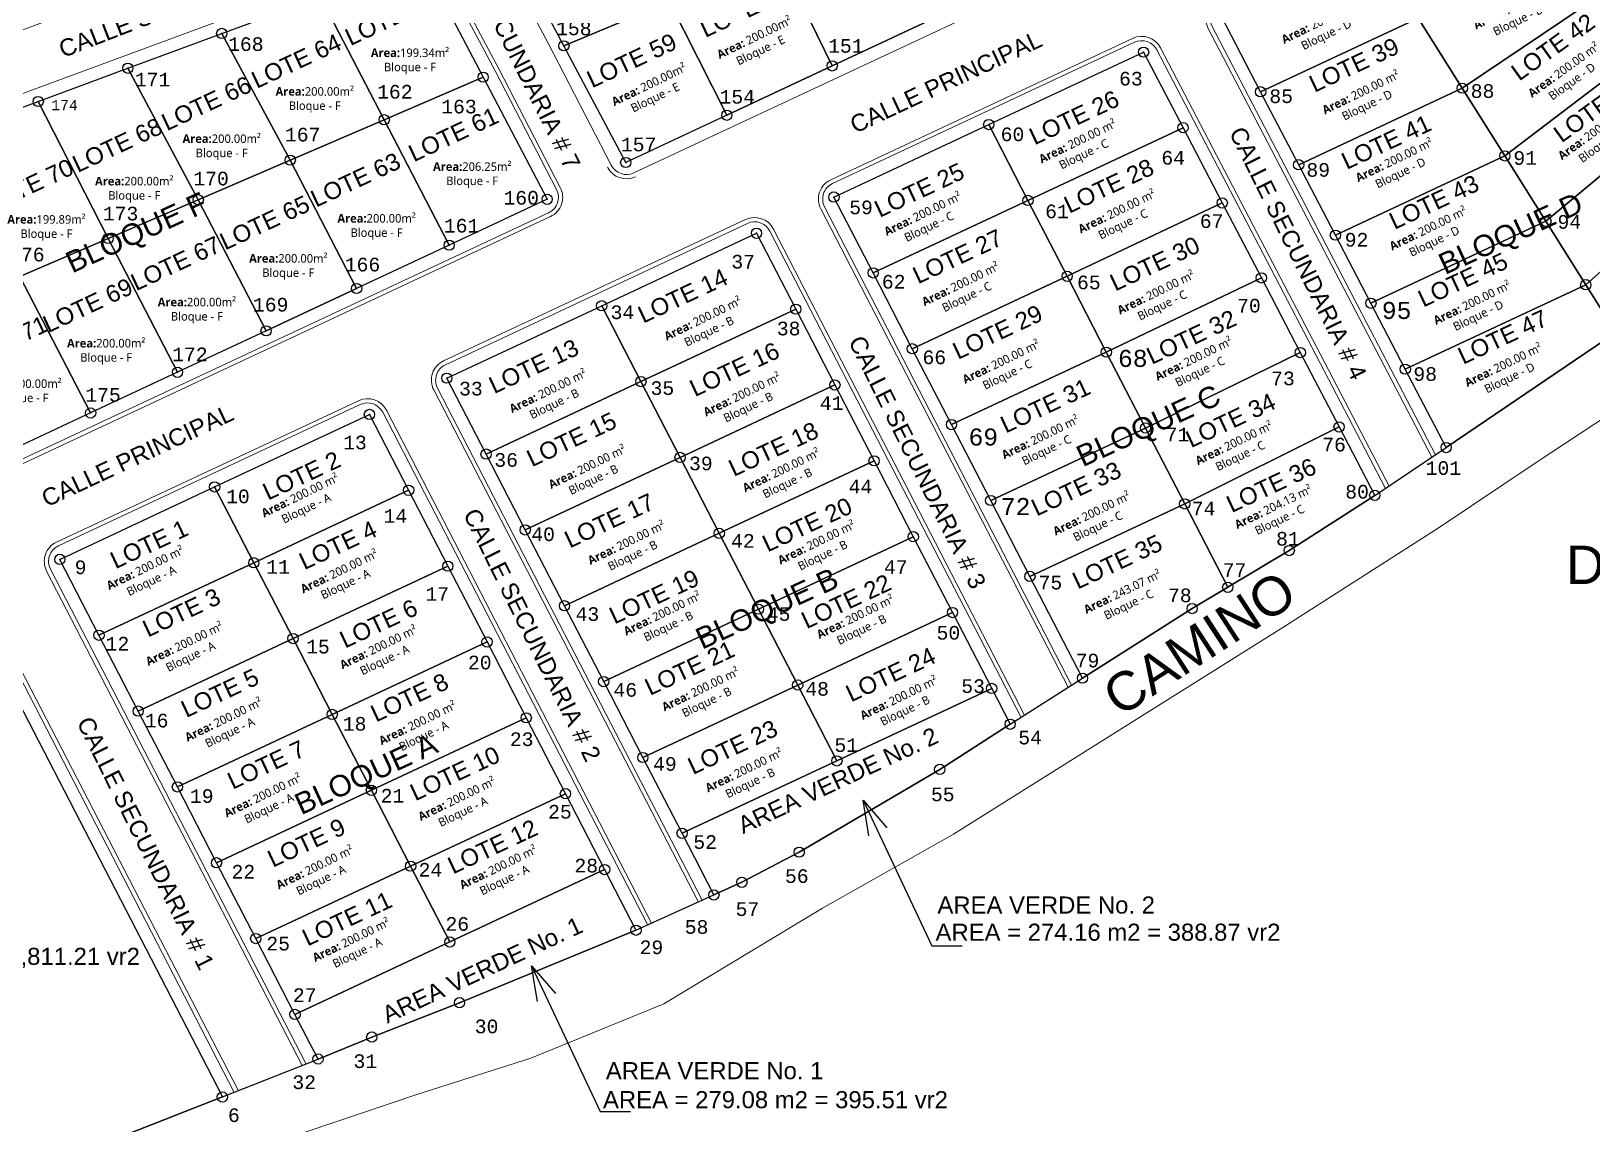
# Model space of a CAD drawing. Header units: millimetres. Extents: x 590482 to 595025, y 1306811 to 1308158.
# Drawn here: x 590635.5 to 590818.2, y 1307004.7 to 1307132.7 of the extents above; entities that cross this region are included whole.
import ezdxf
from ezdxf.enums import TextEntityAlignment as Align

# ---------------------------------------------------------------- set-up
doc = ezdxf.new("R2010")
doc.units = ezdxf.units.MM
doc.header["$PDMODE"] = 32
doc.header["$PDSIZE"] = 1.2
doc.layers.add('_BORDILLOS Y CUNETAS', color=252, linetype='Continuous', lineweight=20)
doc.layers.add('_TEXTO', color=3, linetype='Continuous', lineweight=25)
for name, color, linetype in [('C-PROP-TEXT', 255, 'Continuous'), ('CERCO', 6, 'Continuous'), ('CVL_PUNTO', 2, 'Continuous'), ('CVL_PUNTO_NUM', 2, 'Continuous'), ('POLIGONO MATRIZ REPLANTEO', 3, 'Continuous'), ('TEXT. FORMAT.', 3, 'Continuous'), ('TEXTO 2', 4, 'Continuous')]:
    doc.layers.add(name, color=color, linetype=linetype)
doc.styles.add('MONOTXT4', font='monotxt4.shx')
doc.styles.add('PUNTOS PI', font='arial.ttf', dxfattribs={"height": 2})
doc.styles.add('ST - ETIQUETAS', font='', dxfattribs={"height": 2.5})
doc.styles.get('ST - ETIQUETAS').set_extended_font_data('Roboto Thin')

msp = doc.modelspace()

# ---------------------------------------------------------------- linework, layer by layer
at = {"color": 7, "linetype": 'Continuous', "lineweight": 25}
for points in [[(590690.641, 1307144.579), (590702.993, 1307149.161), (590710.205, 1307136.078), (590697.861, 1307130.946)], [(590729.27, 1307128.593), (590723.014, 1307141.404), (590736.344, 1307146.945), (590742.207, 1307134.651)], [(590742.207, 1307134.651), (590736.344, 1307146.945), (590723.014, 1307141.404), (590729.27, 1307128.593)], [(590821.821, 1307138.686), (590803.031, 1307125.979), (590797.87, 1307134.199), (590817.055, 1307145.307)], [(590774.787, 1307134.449), (590792.503, 1307142.746), (590797.87, 1307134.199), (590779.421, 1307125.559)], [(590669.37, 1307136.687), (590681.182, 1307141.069), (590688.408, 1307127.271), (590676.823, 1307122.284)], [(590716.927, 1307122.813), (590710.205, 1307136.078), (590723.014, 1307141.404), (590729.27, 1307128.593)], [(590723.014, 1307141.404), (590710.205, 1307136.078), (590716.927, 1307122.813), (590729.27, 1307128.593)], [(590826.537, 1307132.136), (590808.01, 1307118.051), (590803.031, 1307125.979), (590821.821, 1307138.686)], [(590657.803, 1307132.396), (590669.37, 1307136.687), (590676.823, 1307122.284), (590665.816, 1307117.546)], [(590705.102, 1307117.275), (590697.861, 1307130.946), (590710.205, 1307136.078), (590716.927, 1307122.813)], [(590803.031, 1307125.979), (590783.877, 1307117.009), (590779.421, 1307125.559), (590797.87, 1307134.199)], [(590646.809, 1307128.317), (590657.803, 1307132.396), (590665.816, 1307117.546), (590655.049, 1307112.911)], [(590831.198, 1307125.662), (590812.823, 1307110.386), (590808.01, 1307118.051), (590826.537, 1307132.136)], [(590765.722, 1307130.204), (590770.336, 1307121.353), (590752.184, 1307112.83), (590747.597, 1307121.716)], [(590636.321, 1307124.426), (590646.809, 1307128.317), (590655.049, 1307112.911), (590644.507, 1307108.373)], [(590695.899, 1307112.965), (590684.427, 1307107.593), (590676.823, 1307122.284), (590688.408, 1307127.271)], [(590626.596, 1307118.157), (590628.047, 1307119.599), (590629.213, 1307120.631), (590630.776, 1307121.789), (590632.445, 1307122.79), (590634.203, 1307123.623), (590636.321, 1307124.426), (590644.507, 1307108.373), (590634.177, 1307103.927)], [(590808.01, 1307118.051), (590788.175, 1307108.762), (590783.877, 1307117.009), (590803.031, 1307125.979)], [(590835.804, 1307119.264), (590817.486, 1307102.959), (590812.823, 1307110.386), (590831.198, 1307125.662)], [(590673.593, 1307102.519), (590665.816, 1307117.546), (590676.823, 1307122.284), (590684.427, 1307107.593)], [(590729.471, 1307113.228), (590747.597, 1307121.716), (590752.184, 1307112.83), (590734.059, 1307104.342)], [(590774.932, 1307112.536), (590756.771, 1307103.944), (590752.184, 1307112.83), (590770.336, 1307121.353)], [(590841.45, 1307111.423), (590821.001, 1307097.362), (590817.486, 1307102.959), (590835.804, 1307119.264)], [(590662.995, 1307097.556), (590655.049, 1307112.911), (590665.816, 1307117.546), (590673.593, 1307102.519)], [(590665.816, 1307117.546), (590655.049, 1307112.911), (590662.995, 1307097.556), (590673.593, 1307102.519)], [(590812.823, 1307110.386), (590792.331, 1307100.789), (590788.175, 1307108.762), (590808.01, 1307118.051)], [(590652.62, 1307092.697), (590644.507, 1307108.373), (590655.049, 1307112.911), (590662.995, 1307097.556)], [(590756.771, 1307103.944), (590738.647, 1307095.456), (590734.059, 1307104.342), (590752.184, 1307112.83)], [(590779.509, 1307103.753), (590761.359, 1307095.057), (590756.771, 1307103.944), (590774.932, 1307112.536)], [(590817.486, 1307102.959), (590796.357, 1307093.064), (590792.331, 1307100.789), (590812.823, 1307110.386)], [(590642.452, 1307087.936), (590634.177, 1307103.927), (590644.507, 1307108.373), (590652.62, 1307092.697)], [(590720.408, 1307108.984), (590724.996, 1307100.098), (590706.87, 1307091.61), (590702.282, 1307100.495)], [(590632.487, 1307083.269), (590628.25, 1307091.429), (590624.052, 1307099.568), (590634.177, 1307103.927), (590642.452, 1307087.936)], [(590761.359, 1307095.057), (590743.235, 1307086.57), (590738.647, 1307095.456), (590756.771, 1307103.944)], [(590784.068, 1307095.006), (590765.947, 1307086.17), (590761.359, 1307095.057), (590779.509, 1307103.753)], [(590821.001, 1307097.362), (590801.145, 1307083.878), (590796.357, 1307093.064), (590817.486, 1307102.959)], [(590684.156, 1307092.007), (590702.282, 1307100.495), (590706.87, 1307091.61), (590688.745, 1307083.122)], [(590729.584, 1307091.212), (590711.459, 1307082.724), (590706.87, 1307091.61), (590724.996, 1307100.098)], [(590765.947, 1307086.17), (590747.824, 1307077.683), (590743.235, 1307086.57), (590761.359, 1307095.057)], [(590788.61, 1307086.293), (590770.535, 1307077.283), (590765.947, 1307086.17), (590784.068, 1307095.006)], [(590711.459, 1307082.724), (590693.334, 1307074.236), (590688.745, 1307083.122), (590706.87, 1307091.61)], [(590734.172, 1307082.326), (590716.048, 1307073.838), (590711.459, 1307082.724), (590729.584, 1307091.212)], [(590675.093, 1307087.763), (590679.682, 1307078.878), (590661.556, 1307070.389), (590656.967, 1307079.274)], [(590770.535, 1307077.283), (590752.412, 1307068.796), (590747.824, 1307077.683), (590765.947, 1307086.17)], [(590792.783, 1307078.286), (590782.776, 1307071.815), (590775.577, 1307067.514), (590770.535, 1307077.283), (590788.61, 1307086.293)], [(590716.048, 1307073.838), (590697.923, 1307065.351), (590693.334, 1307074.236), (590711.459, 1307082.724)], [(590738.76, 1307073.44), (590720.636, 1307064.952), (590716.048, 1307073.838), (590734.172, 1307082.326)], [(590638.841, 1307070.786), (590656.967, 1307079.274), (590661.556, 1307070.389), (590643.43, 1307061.901)], [(590684.271, 1307069.992), (590666.145, 1307061.504), (590661.556, 1307070.389), (590679.682, 1307078.878)], [(590775.577, 1307067.514), (590771.406, 1307065.022), (590758.569, 1307056.872), (590752.412, 1307068.796), (590770.535, 1307077.283)], [(590720.636, 1307064.953), (590702.512, 1307056.465), (590697.923, 1307065.351), (590716.048, 1307073.838)], [(590743.349, 1307064.553), (590725.225, 1307056.067), (590720.636, 1307064.952), (590738.76, 1307073.44)], [(590666.145, 1307061.504), (590648.019, 1307053.016), (590643.43, 1307061.901), (590661.556, 1307070.389)], [(590688.859, 1307061.107), (590670.734, 1307052.619), (590666.145, 1307061.504), (590684.271, 1307069.992)], [(590617.724, 1306992.32), (590607.299, 1307013.677), (590599.597, 1307029.13), (590590.093, 1307047.957), (590627.966, 1307065.693), (590657.871, 1307007.807), (590647.841, 1307003.878), (590634.209, 1306998.671)], [(590725.225, 1307056.067), (590707.101, 1307047.579), (590702.512, 1307056.465), (590720.636, 1307064.953)], [(590747.938, 1307055.666), (590729.814, 1307047.18), (590725.225, 1307056.067), (590743.349, 1307064.553)], [(590670.734, 1307052.619), (590652.608, 1307044.132), (590648.019, 1307053.016), (590666.145, 1307061.504)], [(590693.448, 1307052.222), (590675.323, 1307043.734), (590670.734, 1307052.619), (590688.859, 1307061.107)], [(590729.814, 1307047.18), (590711.69, 1307038.694), (590707.101, 1307047.579), (590725.225, 1307056.067)], [(590750.105, 1307051.468), (590741.853, 1307046.188), (590725.41, 1307036.483), (590718.696, 1307032.955), (590715.42, 1307031.472), (590711.69, 1307038.694), (590729.814, 1307047.18), (590747.938, 1307055.666)], [(590675.323, 1307043.734), (590657.196, 1307035.247), (590652.608, 1307044.132), (590670.734, 1307052.619)], [(590698.037, 1307043.336), (590679.912, 1307034.849), (590675.323, 1307043.734), (590693.448, 1307052.222)], [(590679.912, 1307034.849), (590661.785, 1307026.362), (590657.196, 1307035.247), (590675.323, 1307043.734)], [(590702.626, 1307034.45), (590684.5, 1307025.964), (590679.912, 1307034.849), (590698.037, 1307043.336)], [(590684.5, 1307025.964), (590666.374, 1307017.477), (590661.785, 1307026.362), (590679.912, 1307034.849)], [(590706.297, 1307027.343), (590685.633, 1307018.855), (590675.366, 1307014.83), (590669.072, 1307012.254), (590666.374, 1307017.477), (590684.5, 1307025.964), (590702.626, 1307034.45), (590706.297, 1307027.343)]]:
    msp.add_lwpolyline(points, close=True, dxfattribs=at)
at = {"layer": '_BORDILLOS Y CUNETAS'}
for points in [[(590815.907, 1307167.496), (590797.684, 1307159.223, -0.342812), (590795.297, 1307159.793), (590776.002, 1307183.854, 0.3231248), (590773.746, 1307184.477), (590631.631, 1307131.752, -0.1206905), (590622.177, 1307130.659, 1.6488276), (590626.187, 1307119.851, -0.1206905), (590634.066, 1307125.189), (590680.25, 1307142.324, -0.3758861), (590682.712, 1307141.386), (590689.815, 1307128.001), (590696.993, 1307114.116, -0.4257253), (590696.065, 1307111.386), (590613.887, 1307072.902, -0.4077448), (590611.247, 1307073.825), (590595.233, 1307106.139, -0.1348623), (590593.211, 1307116.541, 1.75756), (590580.116, 1307110.051, -0.1348623), (590587.169, 1307102.143), (590603.055, 1307070.087, -0.4207121), (590602.111, 1307067.388), (590584.367, 1307059.078)], [(590843.077, 1307112.586), (590814.109, 1307152.822, 0.3607217), (590811.02, 1307153.626), (590774.411, 1307136.482, 0.4267178), (590773.254, 1307133.062), (590799.479, 1307082.747)], [(590799.896, 1307083.03), (590773.698, 1307133.293, -0.4267178), (590774.623, 1307136.029), (590811.232, 1307153.173, -0.3607217), (590813.703, 1307152.53), (590842.67, 1307112.295)], [(590680.076, 1307142.792), (590680.076, 1307142.792, -0.3758861), (590683.154, 1307141.62), (590690.258, 1307128.233), (590697.437, 1307114.346, -0.4257253), (590696.277, 1307110.934), (590614.099, 1307072.45, -0.4077448), (590610.799, 1307073.603), (590606.221, 1307082.84)], [(590756.874, 1307055.796), (590727.932, 1307111.848, -0.4255816), (590729.093, 1307115.259), (590764.44, 1307131.813, -0.4018189), (590767.718, 1307130.704), (590794.47, 1307079.377)], [(590757.298, 1307056.065), (590728.376, 1307112.078, -0.4255816), (590729.305, 1307114.807), (590764.652, 1307131.36, -0.4018189), (590767.274, 1307130.473), (590794.048, 1307079.104)], [(590713.595, 1307030.646), (590682.618, 1307090.627, -0.4256099), (590683.779, 1307094.038), (590719.124, 1307110.591, -0.4029362), (590722.406, 1307109.474), (590751.797, 1307052.551)], [(590714.051, 1307030.852), (590683.062, 1307090.857, -0.4256099), (590683.991, 1307093.586), (590719.336, 1307110.138, -0.4029362), (590721.961, 1307109.244), (590751.374, 1307052.28)], [(590667.213, 1307011.493), (590637.303, 1307069.406, -0.4256147), (590638.464, 1307072.817), (590673.809, 1307089.37, -0.4029084), (590677.091, 1307088.253), (590708.122, 1307028.169)], [(590667.658, 1307011.722), (590637.747, 1307069.636, -0.4256147), (590638.676, 1307072.365), (590674.021, 1307088.917, -0.4029084), (590676.647, 1307088.024), (590707.677, 1307027.939)], [(590589.191, 1307049.743), (590626.682, 1307067.3, -0.4029036), (590629.964, 1307066.183), (590659.744, 1307008.521)], [(590659.274, 1307008.342), (590629.519, 1307065.954, 0.4029036), (590626.894, 1307066.847), (590589.417, 1307049.296)]]:
    msp.add_lwpolyline(points, format="xyb", dxfattribs=at)
msp.add_lwpolyline([(590788.311, 1307157.315), (590773.701, 1307175.534, 0.3231248), (590771.445, 1307176.158), (590690.655, 1307146.184, 0.4536087), (590689.584, 1307143.371), (590696.016, 1307131.249), (590703.409, 1307116.948, 0.4027948), (590706.034, 1307116.055), (590787.599, 1307154.252, 0.4857561)], format="xyb", close=True, dxfattribs=at)
msp.add_arc((590705.186, 1307117.866), 2.5, 207.33654, 295.09381, dxfattribs=at)
at = {"layer": 'CERCO', "lineweight": 13, "elevation": -460.616}
msp.add_lwpolyline([(590641.711, 1306927.317), (590636.349, 1306941.513), (590630.345, 1306958.023), (590625.029, 1306973.928), (590624.899, 1306979.138), (590625.752, 1306983.459), (590635.003, 1306991.604), (590646.463, 1306996.224), (590661.328, 1307001.564), (590680.627, 1307008.098), (590693.995, 1307012.355), (590709.55, 1307018.712), (590728.124, 1307029.931), (590743.479, 1307038.603), (590764.838, 1307052.031), (590782.022, 1307062.792), (590800.317, 1307074.537), (590811.674, 1307082.137), (590825.536, 1307091.266)], dxfattribs=at)
at = {"layer": 'CVL_PUNTO', "color": 2}
for p in [(590657.803, 1307132.396), (590697.861, 1307130.946), (590765.722, 1307130.204), (590646.809, 1307128.317), (590688.408, 1307127.271), (590729.27, 1307128.593), (590779.421, 1307125.559), (590803.031, 1307125.979), (590636.321, 1307124.426), (590676.823, 1307122.284), (590716.927, 1307122.813), (590747.597, 1307121.716), (590770.336, 1307121.353), (590665.816, 1307117.546), (590705.102, 1307117.275), (590783.877, 1307117.009), (590808.01, 1307118.051), (590655.049, 1307112.911), (590695.899, 1307112.965), (590729.471, 1307113.228), (590752.184, 1307112.83), (590774.932, 1307112.536), (590812.823, 1307110.386), (590644.507, 1307108.373), (590684.427, 1307107.593), (590720.408, 1307108.984), (590788.175, 1307108.762), (590734.059, 1307104.342), (590756.771, 1307103.944), (590779.509, 1307103.753), (590673.593, 1307102.519), (590817.486, 1307102.959), (590702.282, 1307100.495), (590724.996, 1307100.098), (590792.331, 1307100.789), (590662.995, 1307097.556), (590738.647, 1307095.456), (590761.359, 1307095.057), (590784.068, 1307095.006), (590652.62, 1307092.697), (590796.357, 1307093.064), (590684.156, 1307092.007), (590706.87, 1307091.61), (590729.584, 1307091.212), (590642.452, 1307087.936), (590675.093, 1307087.763), (590743.235, 1307086.57), (590765.947, 1307086.17), (590788.61, 1307086.293), (590801.145, 1307083.878), (590688.745, 1307083.122), (590711.459, 1307082.724), (590734.172, 1307082.326), (590656.967, 1307079.274), (590679.682, 1307078.878), (590792.783, 1307078.286), (590747.824, 1307077.683), (590770.535, 1307077.283), (590693.334, 1307074.236), (590716.048, 1307073.838), (590738.76, 1307073.44), (590638.841, 1307070.786), (590782.776, 1307071.815), (590661.556, 1307070.389), (590684.271, 1307069.992), (590752.412, 1307068.796), (590775.577, 1307067.514), (590697.923, 1307065.351), (590720.636, 1307064.953), (590743.349, 1307064.553), (590771.406, 1307065.022), (590643.43, 1307061.901), (590666.145, 1307061.504), (590688.859, 1307061.107), (590702.512, 1307056.465), (590725.225, 1307056.067), (590758.569, 1307056.872), (590747.938, 1307055.666), (590648.019, 1307053.016), (590670.734, 1307052.619), (590693.448, 1307052.222), (590750.105, 1307051.468), (590707.101, 1307047.579), (590729.814, 1307047.18), (590741.853, 1307046.188), (590652.608, 1307044.132), (590675.323, 1307043.734), (590698.037, 1307043.336), (590711.69, 1307038.694), (590725.41, 1307036.483), (590657.196, 1307035.247), (590679.912, 1307034.849), (590702.626, 1307034.45), (590718.696, 1307032.955), (590715.42, 1307031.472), (590706.297, 1307027.343), (590661.785, 1307026.362), (590684.5, 1307025.964), (590685.633, 1307018.855), (590666.374, 1307017.477), (590666.374, 1307017.477), (590675.366, 1307014.83), (590669.072, 1307012.254), (590657.871, 1307007.807)]:
    msp.add_point(p, dxfattribs=at)
at = {"layer": 'POLIGONO MATRIZ REPLANTEO', "color": 3, "linetype": 'Continuous', "lineweight": 25}
for points in [[(590792.783, 1307078.286), (590801.145, 1307083.878), (590821.001, 1307097.362)], [(590647.841, 1307003.878), (590657.871, 1307007.807), (590669.072, 1307012.254), (590675.366, 1307014.83), (590685.633, 1307018.855), (590706.297, 1307027.343), (590718.696, 1307032.955), (590725.41, 1307036.483), (590741.853, 1307046.188), (590750.105, 1307051.468), (590758.569, 1307056.872), (590771.406, 1307065.022), (590782.776, 1307071.815), (590792.783, 1307078.286)]]:
    msp.add_lwpolyline(points, dxfattribs=at)
at = {"layer": 'TEXTO 2'}
for points in [[(590732.879, 1307042.57), (590740.918, 1307025.507), (590744.481, 1307025.507)], [(590733.566, 1307038.381), (590732.879, 1307042.57), (590735.67, 1307039.326)], [(590694.063, 1307023.163), (590702.102, 1307006.1), (590705.664, 1307006.1)], [(590694.749, 1307018.974), (590694.063, 1307023.163), (590696.854, 1307019.919)]]:
    msp.add_lwpolyline(points, dxfattribs=at)

# ---------------------------------------------------------------- texts
at = {"layer": '_TEXTO', "style": 'PUNTOS PI'}
msp.add_text('DIANOVA LARGAESPADA', height=4.5, dxfattribs=at).set_placement((590853.577, 1307067.901, -460.616), align=Align.CENTER)
msp.add_text('CAMINO', height=4.5, rotation=33.01557, dxfattribs=at).set_placement((590773.473, 1307059.082), align=Align.CENTER)
for s, p in [('AREA VERDE No. 2', (590741.587, 1307029.295)), ('AREA VERDE No. 1', (590702.771, 1307009.888))]:
    msp.add_text(s, height=2, dxfattribs=at).set_placement(p)
for s, p in [('AREA = 274.16 m2 = 388.87 vr2', (590761.553, 1307027.112)), ('AREA = 2,686.95 m2 = 3,811.21 vr2', (590625.705, 1307024.111)), ('AREA = 279.08 m2 = 395.51 vr2', (590722.622, 1307007.496))]:
    msp.add_text(s, height=2, dxfattribs=at).set_placement(p, align=Align.MIDDLE)
at = {"layer": 'C-PROP-TEXT', "color": 92, "linetype": 'Continuous', "lineweight": -3, "char_height": 1, "attachment_point": 2, "style": 'ST - ETIQUETAS'}
for s, insert, rotation in [('{\\fRoboto Thin|b1|i0|c0|p2;\\C18;\\c0;Area:\\C0; \\fRoboto Thin|b0|i0|c0|p2;\\C178;\\c4980736;200.00 m²\\PBloque - D}', (590808.622, 1307135.886), 26), ('{\\fRoboto Thin|b1|i0|c0|p2;\\C18;\\c0;Area:\\C0; \\fRoboto Thin|b0|i0|c0|p2;\\C178;\\c4980736;200.00 m²\\PBloque - D}', (590786.156, 1307134.221), 26), ('{\\fRoboto Thin|b1|i0|c0|p2;\\C256;\\c0;Area:\\C0; \\fRoboto Thin|b0|i0|c0|p2;\\C178;\\c4980736;200.00m²\\PBloque - E}', (590719.914, 1307132.378, -457.75), 26), ('{\\fRoboto Thin|b1|i0|c0|p2;\\C18;\\c0;Area:\\C0; \\fRoboto Thin|b0|i0|c0|p2;\\C178;\\c4980736;200.00 m²\\PBloque - D}', (590814.591, 1307128.534), 35.83817), ('{\\fRoboto Thin|b1|i0|c0|p2;\\C256;\\c0;Area:\\C0; \\fRoboto Thin|b0|i0|c0|p2;\\C178;\\c4980736;200.00m²\\PBloque - E}', (590707.585, 1307126.854, -457.75), 26), ('{\\fRoboto Thin|b1|i0|c0|p2;\\C18;\\c0;Area:\\C0; \\fRoboto Thin|b0|i0|c0|p2;\\C178;\\c4980736;200.00 m²\\PBloque - D}', (590790.925, 1307125.95), 26), ('{\\fRoboto Thin|b1|i0|c0|p2;\\C18;\\c0;Area:\\C0; \\fRoboto Thin|b0|i0|c0|p2;\\C178;\\c4980736;200.00 m²\\PBloque - C}', (590757.765, 1307120.213), 26), ('{\\fRoboto Thin|b1|i0|c0|p2;\\C18;\\c0;Area:\\C0; \\fRoboto Thin|b0|i0|c0|p2;\\C178;\\c4980736;200.00 m²\\PBloque - D}', (590818.1, 1307121.223), 35.83817), ('{\\fRoboto Thin|b1|i0|c0|p2;\\C18;\\c0;Area:\\C0; \\fRoboto Thin|b0|i0|c0|p2;\\C178;\\c4980736;200.00 m²\\PBloque - D}', (590794.828, 1307118.015), 26), ('{\\fRoboto Thin|b1|i0|c0|p2;\\C18;\\c0;Area:\\C0; \\fRoboto Thin|b0|i0|c0|p2;\\C178;\\c4980736;200.00 m²\\PBloque - C}', (590739.635, 1307111.718), 26), ('{\\fRoboto Thin|b1|i0|c0|p2;\\C18;\\c0;Area:\\C0; \\fRoboto Thin|b0|i0|c0|p2;\\C178;\\c4980736;200.00 m²\\PBloque - C}', (590762.357, 1307112.005), 26), ('{\\fRoboto Thin|b1|i0|c0|p2;\\C18;\\c0;Area:\\C0; \\fRoboto Thin|b0|i0|c0|p2;\\C178;\\c4980736;200.00 m²\\PBloque - D}', (590798.795, 1307110.002), 26), ('{\\fRoboto Thin|b1|i0|c0|p2;\\C18;\\c0;Area:\\C0; \\fRoboto Thin|b0|i0|c0|p2;\\C178;\\c4980736;200.00 m²\\PBloque - C}', (590744.059, 1307103.495), 26), ('{\\fRoboto Thin|b1|i0|c0|p2;\\C18;\\c0;Area:\\C0; \\fRoboto Thin|b0|i0|c0|p2;\\C178;\\c4980736;200.00 m²\\PBloque - C}', (590766.939, 1307102.505), 26), ('{\\fRoboto Thin|b1|i0|c0|p2;\\C18;\\c0;Area:\\C0; \\fRoboto Thin|b0|i0|c0|p2;\\C178;\\c4980736;200.00 m²\\PBloque - D}', (590803.941, 1307101.307), 26), ('{\\fRoboto Thin|b1|i0|c0|p2;\\C18;\\c0;Area:\\C0; \\fRoboto Thin|b0|i0|c0|p2;\\C178;\\c4980736;200.00 m²\\PBloque - B}', (590713.889, 1307099.454), 26), ('{\\fRoboto Thin|b1|i0|c0|p2;\\C18;\\c0;Area:\\C0; \\fRoboto Thin|b0|i0|c0|p2;\\C178;\\c4980736;200.00 m²\\PBloque - C}', (590771.35, 1307094.737), 26), ('{\\fRoboto Thin|b1|i0|c0|p2;\\C18;\\c0;Area:\\C0; \\fRoboto Thin|b0|i0|c0|p2;\\C178;\\c4980736;200.00 m²\\PBloque - C}', (590748.811, 1307094.397), 26), ('{\\fRoboto Thin|b1|i0|c0|p2;\\C18;\\c0;Area:\\C0; \\fRoboto Thin|b0|i0|c0|p2;\\C178;\\c4980736;200.00 m²\\PBloque - D}', (590807.608, 1307094.009), 26), ('{\\fRoboto Thin|b1|i0|c0|p2;\\C18;\\c0;Area:\\C0; \\fRoboto Thin|b0|i0|c0|p2;\\C178;\\c4980736;200.00 m²\\PBloque - B}', (590695.763, 1307090.965), 26), ('{\\fRoboto Thin|b1|i0|c0|p2;\\C18;\\c0;Area:\\C0; \\fRoboto Thin|b0|i0|c0|p2;\\C178;\\c4980736;200.00 m²\\PBloque - B}', (590718.477, 1307090.568), 26), ('{\\fRoboto Thin|b1|i0|c0|p2;\\C18;\\c0;Area:\\C0; \\fRoboto Thin|b0|i0|c0|p2;\\C178;\\c4980736;200.00 m²\\PBloque - C}', (590753.399, 1307085.552), 26), ('{\\fRoboto Thin|b1|i0|c0|p2;\\C18;\\c0;Area:\\C0; \\fRoboto Thin|b0|i0|c0|p2;\\C178;\\c4980736;200.00 m²\\PBloque - C}', (590776.078, 1307084.866), 26), ('{\\fRoboto Thin|b1|i0|c0|p2;\\C18;\\c0;Area:\\C0; \\fRoboto Thin|b0|i0|c0|p2;\\C178;\\c4980736;200.00 m²\\PBloque - B}', (590700.352, 1307082.08), 26), ('{\\fRoboto Thin|b1|i0|c0|p2;\\C18;\\c0;Area:\\C0; \\fRoboto Thin|b0|i0|c0|p2;\\C178;\\c4980736;200.00 m²\\PBloque - B}', (590723.066, 1307081.682), 26), ('{\\fRoboto Thin|b1|i0|c0|p2;\\C18;\\c0;Area:\\C0; \\fRoboto Thin|b0|i0|c0|p2;\\C178;\\c4980736;200.00 m²\\PBloque - A}', (590666.733, 1307078.728, -459.75), 26), ('{\\fRoboto Thin|b1|i0|c0|p2;\\C18;\\c0;Area:\\C0; \\fRoboto Thin|b0|i0|c0|p2;\\C178;\\c4980736;200.00 m²\\PBloque - C}', (590759.41, 1307076.62), 26), ('{\\fRoboto Thin|b1|i0|c0|p2;\\C18;\\c0;Area:\\C0; \\fRoboto Thin|b0|i0|c0|p2;\\C178;\\c4980736;204.13 m²\\PBloque - C}', (590780.677, 1307077.384), 26), ('{\\fRoboto Thin|b1|i0|c0|p2;\\C18;\\c0;Area:\\C0; \\fRoboto Thin|b0|i0|c0|p2;\\C178;\\c4980736;200.00 m²\\PBloque - B}', (590704.941, 1307073.195), 26), ('{\\fRoboto Thin|b1|i0|c0|p2;\\C18;\\c0;Area:\\C0; \\fRoboto Thin|b0|i0|c0|p2;\\C178;\\c4980736;200.00 m²\\PBloque - B}', (590727.194, 1307073.22), 26), ('{\\fRoboto Thin|b1|i0|c0|p2;\\C18;\\c0;Area:\\C0; \\fRoboto Thin|b0|i0|c0|p2;\\C178;\\c4980736;200.00 m²\\PBloque - A}', (590648.607, 1307070.24, -459.75), 26), ('{\\fRoboto Thin|b1|i0|c0|p2;\\C18;\\c0;Area:\\C0; \\fRoboto Thin|b0|i0|c0|p2;\\C178;\\c4980736;200.00 m²\\PBloque - A}', (590671.322, 1307069.843, -459.75), 26), ('{\\fRoboto Thin|b1|i0|c0|p2;\\C18;\\c0;Area:\\C0; \\fRoboto Thin|b0|i0|c0|p2;\\C178;\\c4980736;243.07 m²\\PBloque - C}', (590763.009, 1307067.448), 26), ('{\\fRoboto Thin|b1|i0|c0|p2;\\C18;\\c0;Area:\\C0; \\fRoboto Thin|b0|i0|c0|p2;\\C178;\\c4980736;200.00 m²\\PBloque - B}', (590709.132, 1307064.905), 26), ('{\\fRoboto Thin|b1|i0|c0|p2;\\C18;\\c0;Area:\\C0; \\fRoboto Thin|b0|i0|c0|p2;\\C178;\\c4980736;200.00 m²\\PBloque - B}', (590731.746, 1307064.512), 26), ('{\\fRoboto Thin|b1|i0|c0|p2;\\C18;\\c0;Area:\\C0; \\fRoboto Thin|b0|i0|c0|p2;\\C178;\\c4980736;200.00 m²\\PBloque - A}', (590653.196, 1307061.355, -459.75), 26), ('{\\fRoboto Thin|b1|i0|c0|p2;\\C18;\\c0;Area:\\C0; \\fRoboto Thin|b0|i0|c0|p2;\\C178;\\c4980736;200.00 m²\\PBloque - A}', (590675.911, 1307060.958, -459.75), 26), ('{\\fRoboto Thin|b1|i0|c0|p2;\\C18;\\c0;Area:\\C0; \\fRoboto Thin|b0|i0|c0|p2;\\C178;\\c4980736;200.00 m²\\PBloque - B}', (590713.622, 1307056.026), 26), ('{\\fRoboto Thin|b1|i0|c0|p2;\\C18;\\c0;Area:\\C0; \\fRoboto Thin|b0|i0|c0|p2;\\C178;\\c4980736;200.00 m²\\PBloque - B}', (590736.831, 1307055.023), 26), ('{\\fRoboto Thin|b1|i0|c0|p2;\\C18;\\c0;Area:\\C0; \\fRoboto Thin|b0|i0|c0|p2;\\C178;\\c4980736;200.00 m²\\PBloque - A}', (590657.785, 1307052.47, -459.75), 26), ('{\\fRoboto Thin|b1|i0|c0|p2;\\C18;\\c0;Area:\\C0; \\fRoboto Thin|b0|i0|c0|p2;\\C178;\\c4980736;200.00 m²\\PBloque - A}', (590680.499, 1307052.072, -459.75), 26), ('{\\fRoboto Thin|b1|i0|c0|p2;\\C18;\\c0;Area:\\C0; \\fRoboto Thin|b0|i0|c0|p2;\\C178;\\c4980736;200.00 m²\\PBloque - B}', (590718.707, 1307046.537), 26), ('{\\fRoboto Thin|b1|i0|c0|p2;\\C18;\\c0;Area:\\C0; \\fRoboto Thin|b0|i0|c0|p2;\\C178;\\c4980736;200.00 m²\\PBloque - A}', (590662.374, 1307043.585, -459.75), 26), ('{\\fRoboto Thin|b1|i0|c0|p2;\\C18;\\c0;Area:\\C0; \\fRoboto Thin|b0|i0|c0|p2;\\C178;\\c4980736;200.00 m²\\PBloque - A}', (590685.088, 1307043.187, -459.75), 26), ('{\\fRoboto Thin|b1|i0|c0|p2;\\C18;\\c0;Area:\\C0; \\fRoboto Thin|b0|i0|c0|p2;\\C178;\\c4980736;200.00 m²\\PBloque - A}', (590668.465, 1307035.166, -459.75), 26), ('{\\fRoboto Thin|b1|i0|c0|p2;\\C18;\\c0;Area:\\C0; \\fRoboto Thin|b0|i0|c0|p2;\\C178;\\c4980736;200.00 m²\\PBloque - A}', (590689.939, 1307035.178, -459.75), 26), ('{\\fRoboto Thin|b1|i0|c0|p2;\\C18;\\c0;Area:\\C0; \\fRoboto Thin|b0|i0|c0|p2;\\C178;\\c4980736;200.00 m²\\PBloque - A}', (590672.719, 1307026.664, -459.75), 26)]:
    msp.add_mtext(s, dxfattribs=dict(at, insert=insert, rotation=rotation))
for s, insert in [('{\\fRoboto Thin|b1|i0|c0|p2;\\C256;\\c0;Area:\\fRoboto Thin|b0|i0|c0|p2;\\C178;\\c4980736;199.34m²\\PBloque - F}', (590679.836, 1307130.626)), ('{\\fRoboto Thin|b1|i0|c0|p2;\\C256;\\c0;Area:\\fRoboto Thin|b0|i0|c0|p2;\\C178;\\c4980736;200.00m²\\PBloque - F}', (590668.688, 1307126.099)), ('{\\fRoboto Thin|b1|i0|c0|p2;\\C256;\\c0;Area:\\fRoboto Thin|b0|i0|c0|p2;\\C178;\\c4980736;200.00m²\\PBloque - F}', (590657.796, 1307120.565)), ('{\\fRoboto Thin|b1|i0|c0|p2;\\C256;\\c0;Area:\\fRoboto Thin|b0|i0|c0|p2;\\C178;\\c4980736;206.25m²\\PBloque - F}', (590687.121, 1307117.296)), ('{\\fRoboto Thin|b1|i0|c0|p2;\\C256;\\c0;Area:\\fRoboto Thin|b0|i0|c0|p2;\\C178;\\c4980736;199.89m²\\PBloque - F}', (590637.278, 1307111.108)), ('{\\fRoboto Thin|b1|i0|c0|p2;\\C256;\\c0;Area:\\fRoboto Thin|b0|i0|c0|p2;\\C178;\\c4980736;200.00m²\\PBloque - F}', (590675.925, 1307111.232)), ('{\\fRoboto Thin|b1|i0|c0|p2;\\C256;\\c0;Area:\\fRoboto Thin|b0|i0|c0|p2;\\C178;\\c4980736;200.00m²\\PBloque - F}', (590665.588, 1307106.539)), ('{\\fRoboto Thin|b1|i0|c0|p2;\\C256;\\c0;Area:\\fRoboto Thin|b0|i0|c0|p2;\\C178;\\c4980736;200.00m²\\PBloque - F}', (590654.89, 1307101.42)), ('{\\fRoboto Thin|b1|i0|c0|p2;\\C256;\\c0;Area:\\fRoboto Thin|b0|i0|c0|p2;\\C178;\\c4980736;200.00m²\\PBloque - F}', (590644.27, 1307096.607)), ('{\\fRoboto Thin|b1|i0|c0|p2;\\C256;\\c0;Area:\\fRoboto Thin|b0|i0|c0|p2;\\C178;\\c4980736;200.00m²\\PBloque - F}', (590634.476, 1307091.871))]:
    msp.add_mtext(s, dxfattribs=dict(at, insert=insert))
at = {"layer": 'C-PROP-TEXT', "color": 7, "linetype": 'Continuous', "lineweight": -3, "insert": (590647.555, 1307115.588), "char_height": 1, "attachment_point": 2, "style": 'ST - ETIQUETAS'}
msp.add_mtext('{\\fRoboto Thin|b1|i0|c0|p2;\\C256;\\c0;Area:\\fRoboto Thin|b0|i0|c0|p2;\\C178;\\c4980736;200.00m²\\PBloque - F}', dxfattribs=at)
at = {"layer": 'CVL_PUNTO_NUM', "color": 2, "style": 'MONOTXT4'}
for s, height, p in [('158', 1.6, (590696.939, 1307132.186)), ('168', 1.6, (590658.546, 1307130.342)), ('151', 1.6, (590728.785, 1307130.137)), ('63', 1.6, (590762.851, 1307126.295)), ('171', 1.6, (590647.618, 1307126.185)), ('162', 1.6, (590675.987, 1307124.762)), ('88', 1.6, (590804.016, 1307124.848)), ('174', 1.2, (590637.836, 1307123.395)), ('163', 1.6, (590683.492, 1307123.026)), ('154', 1.6, (590716.076, 1307124.171)), ('85', 1.6, (590780.441, 1307124.239)), ('167', 1.6, (590665.199, 1307119.744)), ('60', 1.6, (590748.985, 1307119.776)), ('157', 1.6, (590704.528, 1307118.584)), ('64', 1.6, (590767.799, 1307117.031)), ('89', 1.6, (590784.781, 1307115.611)), ('91', 1.6, (590809.011, 1307117.005)), ('170', 1.6, (590654.474, 1307114.597)), ('160', 1.6, (590690.783, 1307112.342)), ('173', 1.6, (590643.876, 1307110.492)), ('59', 1.6, (590731.26, 1307111.216)), ('61', 1.6, (590754.194, 1307110.746)), ('161', 1.6, (590683.8, 1307109.071)), ('67', 1.6, (590772.302, 1307109.603)), ('94', 1.6, (590814.176, 1307109.518)), ('92', 1.6, (590789.268, 1307107.424)), ('176', 1.6, (590632.911, 1307105.695)), ('166', 1.6, (590672.2, 1307104.519)), ('37', 1.6, (590717.458, 1307104.855)), ('62', 1.6, (590735.08, 1307102.503)), ('65', 1.6, (590757.927, 1307102.426)), ('169', 1.6, (590661.452, 1307099.82)), ('34', 1.6, (590703.322, 1307098.931)), ('70', 1.6, (590776.667, 1307099.704)), ('95', 2, (590793.613, 1307098.948)), ('38', 1.6, (590722.783, 1307097.028)), ('172', 1.6, (590651.991, 1307093.995)), ('66', 1.6, (590739.837, 1307093.653)), ('68', 2, (590762.725, 1307093.327)), ('98', 1.6, (590797.301, 1307091.698)), ('33', 1.6, (590685.585, 1307089.986)), ('35', 1.6, (590708, 1307090.049)), ('73', 1.6, (590780.65, 1307091.182)), ('175', 1.6, (590641.826, 1307089.254)), ('41', 1.6, (590727.819, 1307088.297)), ('69', 2, (590745.23, 1307084.118)), ('71', 1.6, (590768.296, 1307084.616)), ('13', 1.6, (590672.008, 1307083.677)), ('76', 1.6, (590786.634, 1307083.428)), ('36', 1.6, (590689.711, 1307081.633)), ('39', 1.6, (590712.505, 1307081.22)), ('101', 1.6, (590798.74, 1307080.682)), ('10', 1.6, (590658.309, 1307077.364)), ('44', 1.6, (590731.183, 1307078.505)), ('80', 1.6, (590789.326, 1307077.912)), ('72', 2, (590749.013, 1307075.973)), ('74', 1.6, (590771.355, 1307075.941)), ('14', 1.6, (590676.751, 1307075.077)), ('40', 1.6, (590694.037, 1307072.929)), ('42', 1.6, (590717.423, 1307072.147)), ('81', 1.6, (590781.234, 1307072.396)), ('9', 1.6, (590640.583, 1307069.058)), ('11', 1.6, (590663.005, 1307069.099)), ('47', 1.6, (590735.318, 1307069.073)), ('77', 1.6, (590774.983, 1307068.727)), ('75', 1.6, (590753.43, 1307067.267)), ('17', 1.6, (590681.649, 1307065.929)), ('78', 1.6, (590768.579, 1307065.773)), ('43', 1.6, (590699.221, 1307063.578)), ('45', 1.6, (590721.606, 1307063.582)), ('50', 1.6, (590741.484, 1307061.383)), ('12', 1.6, (590644.206, 1307060.105)), ('15', 1.6, (590667.677, 1307059.762)), ('20', 1.6, (590686.623, 1307057.901)), ('79', 1.6, (590757.769, 1307058.132)), ('53', 1.6, (590744.378, 1307055.133)), ('46', 1.6, (590703.657, 1307054.698)), ('48', 1.6, (590726.117, 1307054.818)), ('16', 1.6, (590648.796, 1307051.103)), ('18', 1.6, (590671.965, 1307050.722)), ('23', 1.6, (590691.53, 1307048.92)), ('51', 1.6, (590729.53, 1307048.228)), ('54', 1.6, (590751.054, 1307049.113)), ('49', 1.6, (590708.298, 1307046.022)), ('19', 1.6, (590654.078, 1307042.262)), ('21', 1.6, (590676.404, 1307042.296)), ('55', 1.6, (590740.826, 1307042.455)), ('25', 1.6, (590696.005, 1307040.42)), ('52', 1.6, (590713.009, 1307036.874)), ('22', 1.6, (590658.943, 1307033.392)), ('24', 1.6, (590680.845, 1307033.62)), ('28', 1.6, (590699.09, 1307034.111)), ('56', 1.6, (590723.737, 1307032.884)), ('57', 1.6, (590717.961, 1307029.011)), ('26', 1.6, (590683.989, 1307027.28)), ('58', 1.6, (590712.003, 1307026.922)), ('25', 1.6, (590663.021, 1307024.975)), ('29', 1.6, (590706.718, 1307024.54)), ('27', 1.6, (590666.127, 1307018.933)), ('30', 1.6, (590687.417, 1307015.274)), ('31', 1.6, (590673.225, 1307011.204)), ('32', 1.6, (590666.067, 1307008.741)), ('6', 1.6, (590658.53, 1307004.878))]:
    msp.add_text(s, height=height, dxfattribs=at).set_placement(p)
at = {"layer": 'TEXT. FORMAT.', "style": 'PUNTOS PI'}
for s, rotation, p in [('CALLE SECUNDARIA # 7', 296.3154, (590683.62, 1307145.448)), ('CALLE SECUDARIA', 21.25625, (590639.226, 1307129.511)), (' LOTE 62', 25.09381, (590672.15, 1307130.571)), ('LOTE 57', 25.09381, (590714.402, 1307131.854)), (' LOTE 42', 35.62587, (590809.058, 1307126.296)), (' LOTE 64', 25.09381, (590661.186, 1307125.561)), (' LOTE 59', 25.09381, (590700.445, 1307125.627)), ('CALLE PRINCIPAL', 25.09381, (590731.96, 1307120.637)), ('LOTE 39', 25.09381, (590785.719, 1307125.436)), (' LOTE 66', 25.09381, (590650.666, 1307120.603)), (' LOTE 44', 35.62587, (590814.019, 1307119.058)), ('LOTE 26', 25.09381, (590752.945, 1307119.27)), (' LOTE 68', 25.09381, (590640.232, 1307115.714)), ('LOTE 61', 25.09381, (590680.278, 1307117.295)), ('LOTE 41', 25.09381, (590789.489, 1307116.398)), ('CALLE SECUNDARIA # 4', 296.3154, (590775.689, 1307120.812)), (' LOTE 70', 25.09381, (590629.838, 1307110.934)), (' LOTE 63', 25.09381, (590668.122, 1307111.649)), ('LOTE 25', 25.09381, (590734.82, 1307110.782)), ('LOTE 28', 25.09381, (590757.012, 1307111.266)), (' LOTE 43', 25.09381, (590794.377, 1307109.042)), (' LOTE 65', 25.09381, (590657.487, 1307106.632)), (' LOTE 67', 25.09381, (590647.061, 1307101.858)), ('LOTE 27', 25.09381, (590739.308, 1307103.002)), ('LOTE 30', 25.09381, (590762.388, 1307102.152)), (' LOTE 45', 25.09381, (590797.751, 1307099.938)), ('LOTE 14', 25.09381, (590707.134, 1307098.39)), (' LOTE 69', 25.09381, (590636.77, 1307096.946)), ('LOTE 29', 25.09381, (590743.982, 1307094.144)), (' LOTE 71', 25.09381, (590626.807, 1307092.549)), ('LOTE 32', 25.09381, (590766.676, 1307093.565)), (' LOTE 47', 25.09381, (590802.424, 1307093.239)), ('CALLE SECUNDARIA # 3', 296.3154, (590731.122, 1307096.342)), ('LOTE 13', 25.09381, (590689.684, 1307090.135)), ('LOTE 16', 25.09381, (590713.184, 1307089.778)), (' LOTE 31', 25.09381, (590748.867, 1307085.188)), ('LOTE 34', 25.09381, (590771.266, 1307083.8)), ('CALLE PRINCIPAL', 25.09381, (590637.313, 1307076.863)), ('LOTE 15', 25.09381, (590694.101, 1307081.566)), ('LOTE 18', 25.09381, (590717.741, 1307080.429)), ('LOTE 2', 25.09381, (590663.204, 1307077.659)), (' LOTE 36', 25.09381, (590775.321, 1307075.87)), ('LOTE 33', 25.09381, (590753.186, 1307075.793)), ('LOTE 17', 25.09381, (590698.537, 1307072.055)), ('LOTE 20', 25.09381, (590721.691, 1307071.582)), ('LOTE 1', 25.09381, (590645.357, 1307069.621)), ('LOTE 4', 25.09381, (590667.461, 1307069.508)), ('CALLE SECUNDARIA # 2', 296.3154, (590686.023, 1307076.102)), (' LOTE 35', 25.09381, (590757.294, 1307066.909)), ('LOTE 19', 25.09381, (590703.773, 1307063.145)), ('LOTE 22', 25.09381, (590726.262, 1307062.593)), ('LOTE 3', 25.09381, (590649.147, 1307061.616)), ('LOTE 6', 25.09381, (590672.224, 1307060.32)), ('LOTE 21', 25.09381, (590707.928, 1307054.783)), ('LOTE 24', 25.09381, (590731.466, 1307054.027)), ('LOTE 5', 25.09381, (590653.64, 1307052.194)), ('LOTE 8', 25.09381, (590675.848, 1307051.666)), ('CALLE SECUNDARIA # 1', 296.3154, (590640.777, 1307051.709)), ('LOTE 23', 25.09381, (590712.966, 1307045.519)), ('LOTE 7', 25.09381, (590659.069, 1307043.786)), ('AREA VERDE No. 2', 25.09381, (590718.831, 1307038.599)), ('LOTE 10', 25.09381, (590680.45, 1307042.435)), ('LOTE 9', 25.09381, (590663.774, 1307034.653)), ('LOTE 12', 25.09381, (590684.867, 1307033.868)), ('LOTE 11', 25.09381, (590667.828, 1307025.424)), ('AREA VERDE No. 1', 25.09381, (590677.188, 1307016.392))]:
    msp.add_text(s, height=2, rotation=rotation, dxfattribs=at).set_placement(p)
at = {"layer": 'TEXTO 2', "style": 'PUNTOS PI'}
for s, p in [('BLOQUE F', (590640.28, 1307104.261)), ('BLOQUE D', (590801.006, 1307104.08)), ('BLOQUE C', (590758.598, 1307081.559)), ('BLOQUE B', (590714.027, 1307060.183)), ('BLOQUE A', (590667.088, 1307040.799))]:
    msp.add_text(s, height=2.5, rotation=24.68411, dxfattribs=at).set_placement(p)

doc.saveas('drawing.dxf')
